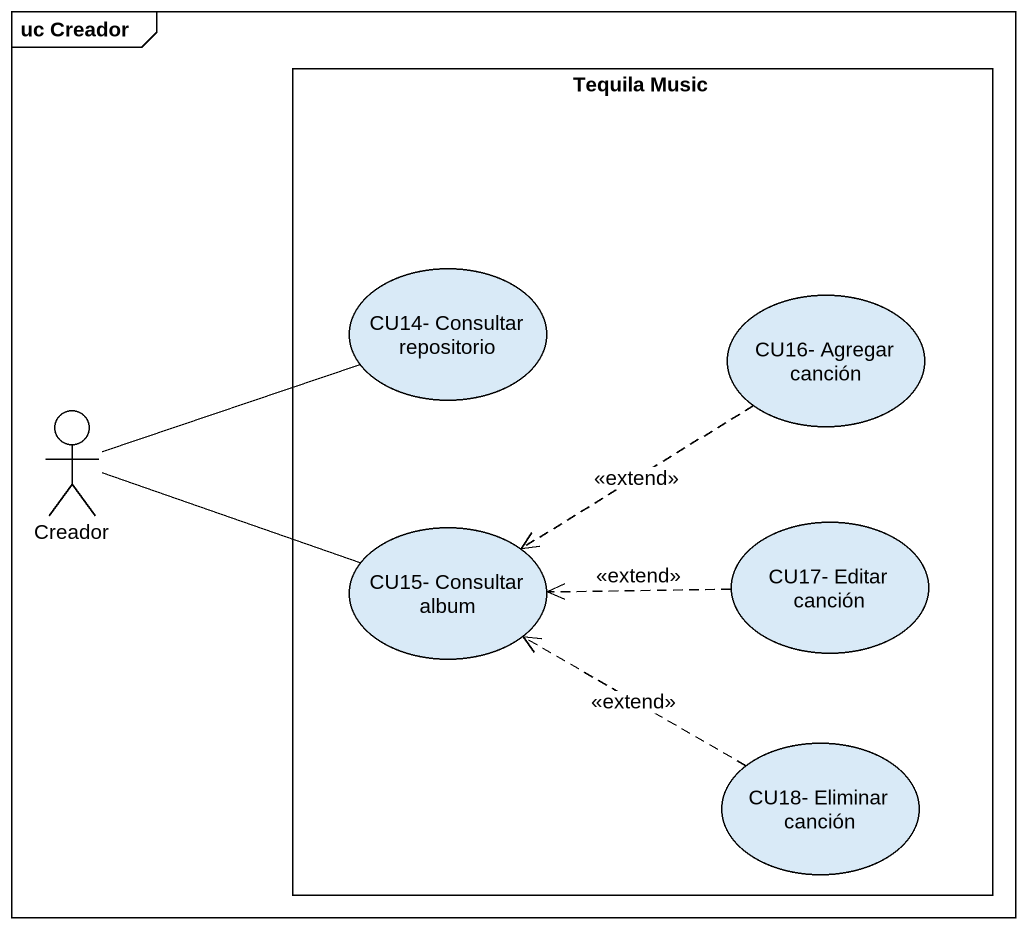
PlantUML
@startuml
mainframe uc Creador
rectangle "Tequila Music" as Tequila_Music {
  usecase "CU14- Consultar repositorio" as CU14_Consultar_repositorio
  usecase "CU16- Agregar canción" as CU16_Agregar_canción
  usecase "CU15- Consultar album" as CU15_Consultar_album
  usecase "CU17- Editar canción" as CU17_Editar_canción
  usecase "CU18- Eliminar canción" as CU18_Eliminar_canción
}
actor Creador
CU16_Agregar_canción ..> CU15_Consultar_album : <<extend>>
Creador -right- CU14_Consultar_repositorio
Creador -right- CU15_Consultar_album
CU17_Editar_canción .left.> CU15_Consultar_album : <<extend>>
CU18_Eliminar_canción .left.> CU15_Consultar_album : <<extend>>
@enduml
